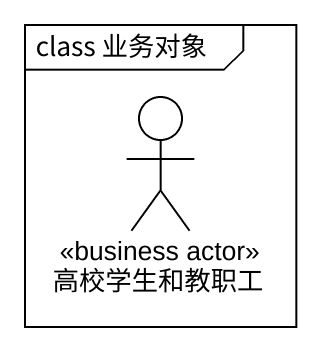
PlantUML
@startuml
mainframe class 业务对象
actor 高校学生和教职工 <<business actor>>
@enduml
